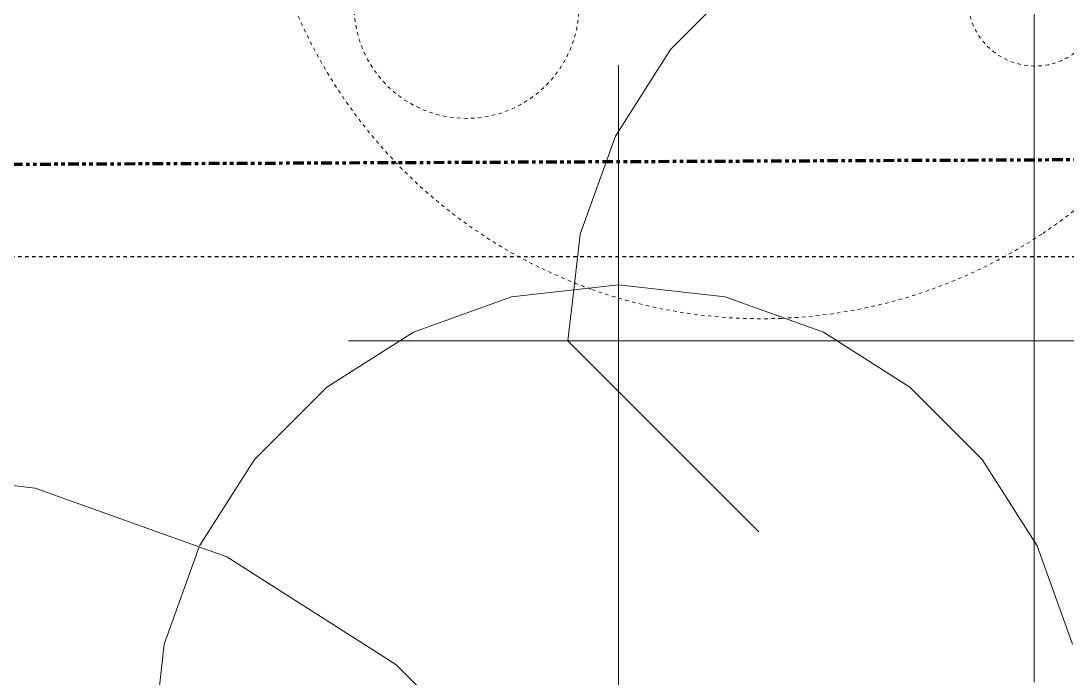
# Model space of a CAD drawing. Header units: inches. Extents: x 9391 to 11530, y 1186 to 2858.
# Drawn here: x 10209.99 to 10247.21, y 2683.73 to 2707.11 of the extents above; entities that cross this region are included whole.
import ezdxf

# ---------------------------------------------------------------- set-up
doc = ezdxf.new("R2010")
doc.units = ezdxf.units.IN
doc.header["$MEASUREMENT"] = 0
for name, pattern in [('Aligning Line 1_8_', [0.25, 0.125, -0.125]), ('Dash', [0.25, 0.125, -0.125]), ('Double Dash 3_8_', [1, 0.375, -0.125, 0.125, -0.125, 0.125, -0.125])]:
    doc.linetypes.add(name, pattern=pattern)
for name, color, linetype, lineweight in [('A-DETL-GENF-1', 254, 'Continuous', 9), ('A-DETL-GENF-2', 253, 'Continuous', 9), ('A-DETL-GENF-3', 9, 'Continuous', 9), ('A-DETL-GENF-HDLN', 1, 'Dash', 9), ('C-PROP-LINE', 91, 'Double Dash 3_8_', 211), ('G-ANNO-SYMB', 111, 'Aligning Line 1_8_', 30)]:
    doc.layers.add(name, color=color, linetype=linetype, lineweight=lineweight)

# ---------------------------------------------------------------- blocks, each defined once
blk = doc.blocks.new('holly 26751 - holly 26751-V127-FLOOR PLAN - ROOF')
at = {"layer": 'A-DETL-GENF-1'}
for p, q in [((0, 32.403), (7.425, 31.546)), ((7.425, 31.546), (14.243, 29.106)), ((14.243, 29.106), (20.259, 25.279)), ((20.259, 25.279), (25.279, 20.259))]:
    blk.add_line(p, q, dxfattribs=at)
blk = doc.blocks.new('lupin 26755 - lupin 26755-V136-FLOOR PLAN - ROOF')
at = {"layer": 'A-DETL-GENF-HDLN'}
for centre, radius in [((-5.363, 12.255), 3), ((-10.493, -6.874), 4), ((9.724, -6.624), 2.385)]:
    blk.add_circle(centre, radius, dxfattribs=at)
for centre, radius, start, end in [((0, 0), 18, 0, 248.3111), ((-12.131, 1.52), 12.226, 352.8605, 59.0245), ((-13.568, 9.876), 16.782, 282.0514, 323.9486), ((15.364, 10.234), 18.46, 213.6663, 228.6979), ((0, 0), 18, 346.5254, 0), ((15.364, 10.234), 18.46, 228.6979, 248.3337), ((0, 0), 18, 303.75, 346.5254), ((0, 0), 18, 272.1908, 303.7013), ((0, 0), 18, 248.3111, 250.404), ((0, 0), 18, 250.404, 272.1908)]:
    blk.add_arc(centre, radius, start, end, dxfattribs=at)
blk = doc.blocks.new('magnolia 26756 - magnolia 26756-V140-FLOOR PLAN - ROOF')
at = {"layer": 'A-DETL-GENF-1'}
for p, q in [((0, 24.236), (0, 24.398)), ((0, 24.398), (0, 24.171)), ((0, 23.863), (0, 24.236)), ((0, 24.171), (0, 23.955)), ((0, 23.199), (0, 24.132)), ((0, 24.132), (0, 23.983)), ((0, 23.983), (0, 22.031)), ((0, 23.955), (0, 22.932)), ((0, 22.678), (0, 23.863)), ((0, 23.416), (0, 23.437)), ((0, 23.437), (0, 23.199)), ((0, 23.332), (0, 23.416)), ((0, 22.985), (0, 23.332)), ((0, 22.932), (0, 23.018)), ((0, 23.018), (0, 22.948)), ((0, 22.575), (0, 22.985)), ((0, 22.948), (0, 22.798)), ((0, 22.798), (0, 21.187)), ((0, 20.532), (0, 22.678)), ((0, 21.704), (0, 22.575)), ((0, 22.455), (0, 22.539)), ((0, 22.539), (0, 22.532)), ((0, 22.532), (0, 22.369)), ((0, 21.997), (0, 22.455)), ((0, 22.369), (0, 20.735)), ((0, 22.031), (0, 21.865)), ((0, 21.891), (0, 21.997)), ((0, 21.865), (0, 21.891)), ((0, 21), (0, 21.704)), ((0, 21.597), (0, 21.599)), ((0, 21.599), (0, 21.298)), ((0, 21.546), (0, 21.597)), ((0, 21.428), (0, 21.546)), ((0, 20.399), (0, 21.428)), ((0, 21.227), (0, 21.332)), ((0, 21.332), (0, 20.658)), ((0, 21.298), (0, 21.227)), ((0, 21.187), (0, 20.695)), ((0, 19.999), (0, 21.065)), ((0, 21.065), (0, 20.91)), ((0, 20.979), (0, 21.001)), ((0, 21.001), (0, 20.865)), ((0, 20.799), (0, 21)), ((0, 20.84), (0, 20.979)), ((0, 20.91), (0, 20.697)), ((0, 17.433), (0, 20.865)), ((0, 19.965), (0, 20.84)), ((0, 20.71), (0, 20.799)), ((0, 20.735), (0, 19.999)), ((0, 20.5), (0, 20.71)), ((0, 20.697), (0, 20.431)), ((0, 20.695), (0, 20.279)), ((0, 20.658), (0, 20.466)), ((0, 20.442), (0, 20.532)), ((0, 20.202), (0, 20.5)), ((0, 20.466), (0, 20.239)), ((0, 20.376), (0, 20.442)), ((0, 20.431), (0, 18.932)), ((0, 20.076), (0, 20.399)), ((0, 20.131), (0, 20.376)), ((0, 20.279), (0, 19.97)), ((0, 20.239), (0, 19.965)), ((0, 19.844), (0, 20.202)), ((0, 19.968), (0, 20.131)), ((0, 19.377), (0, 20.076)), ((0, 19.97), (0, 19.697)), ((0, 19.732), (0, 19.968)), ((0, 19.46), (0, 19.844)), ((0, 19.561), (0, 19.732)), ((0, 19.697), (0, 19.564)), ((0, 19.564), (0, 19.414)), ((0, 19.472), (0, 19.561)), ((0, 18.932), (0, 19.472)), ((0, 19.079), (0, 19.46)), ((0, 19.414), (0, 19.12)), ((0, 18.566), (0, 19.377)), ((0, 19.12), (0, 19.006)), ((0, 18.732), (0, 19.079)), ((0, 19.006), (0, 18.932)), ((0, 18.932), (0, 18.746)), ((0, 18.746), (0, 18.581)), ((0, 17.949), (0, 18.732)), ((0, 18.581), (0, 18.056)), ((0, 17.599), (0, 18.566)), ((0, 18.056), (0, 17.821)), ((0, 17.318), (0, 17.949)), ((0, 17.821), (0, 17.532)), ((0, 17.567), (0, 17.599)), ((0, 17.599), (0, 17.567)), ((0, 17.568), (0, 17.599)), ((0, 17.548), (0, 17.568)), ((0, 16.947), (0, 17.567)), ((0, 17.567), (0, 17.546)), ((0, 17.537), (0, 17.548)), ((0, 17.546), (0, 17.536)), ((0, 17.536), (0, 17.537)), ((0, 17.532), (0, 17.502)), ((0, 17.502), (0, 17.449)), ((0, 17.449), (0, 17.376)), ((0, 17.433), (0, 16.799)), ((0, 17.376), (0, 17.283)), ((0, 16.775), (0, 17.318)), ((0, 17.283), (0, 17.171)), ((0, 17.027), (0, 17.199)), ((0, 17.199), (0, 13.732)), ((0, 17.171), (0, 16.899)), ((0, 16.595), (0, 17.027)), ((0, 16.868), (0, 16.947)), ((0, 16.899), (0, 16.868)), ((0, 16.799), (0, 16.662)), ((0, 16.255), (0, 16.775)), ((-3.801, 16.151), (0, 16.589)), ((0, 16.662), (0, 16.546)), ((0, 16.506), (0, 16.655)), ((0, 16.655), (0, 16.552)), ((0, 16.538), (0, 16.595)), ((0, 16.589), (3.801, 16.151)), ((0, 16.552), (0, 16.538)), ((0, 16.546), (0, 16.462)), ((0, 16.431), (0, 16.506)), ((0, 16.462), (0, 16.42)), ((0, 16.42), (0, 16.431)), ((-7.292, 14.902), (-3.801, 16.151)), ((0, 15.695), (0, 16.255)), ((3.801, 16.151), (7.292, 14.902)), ((0, 15.81), (0, 15.932)), ((0, 15.932), (0, 14.932)), ((0, 15.567), (0, 15.81)), ((0, 15.031), (0, 15.695)), ((0, 15.518), (0, 15.599)), ((0, 15.599), (0, 14.948)), ((0, 15.239), (0, 15.567)), ((0, 14.568), (0, 15.518)), ((-10.372, 12.942), (-7.292, 14.902)), ((0, 13.796), (0, 15.239)), ((0, 14.199), (0, 15.031)), ((0, 14.948), (0, 14.474)), ((0, 14.932), (0, 13.199)), ((7.292, 14.902), (10.372, 12.942)), ((0, 14.744), (0, 14.82)), ((0, 14.82), (0, 14.806)), ((0, 14.806), (0, 14.725)), ((0, 14.121), (0, 14.744)), ((0, 14.725), (0, 14.199)), ((0, 14.202), (0, 14.568)), ((0, 14.474), (0, 13.115)), ((0, 13.199), (0, 14.266)), ((0, 14.266), (0, 13.824)), ((0, 13.905), (0, 14.202)), ((0, 11.923), (0, 14.121)), ((0, 13.732), (0, 13.905)), ((0, 13.824), (0, 13.671)), ((0, 13.466), (0, 13.796)), ((0, 13.671), (0, 13.545)), ((0, 13.545), (0, 13.199)), ((0, 13.054), (0, 13.466)), ((0, 13.199), (0, 12.304)), ((0, 13.115), (0, 12.599)), ((0, 12.942), (0, 13.054)), ((-12.942, 10.372), (-10.372, 12.942)), ((0, 12.864), (0, 12.942)), ((0, 12.599), (0, 12.864)), ((10.372, 12.942), (12.942, 10.372)), ((0, 12.304), (0, 12.095)), ((0, 12.095), (0, 11.97)), ((0, 11.953), (0, 12.066)), ((0, 12.066), (0, 11.691)), ((0, 11.97), (0, 11.953)), ((0, 11.4), (0, 11.923)), ((0, 11.691), (0, 11.351)), ((0, 10.869), (0, 11.4)), ((0, 11.351), (0, 10.417)), ((0, -2.23), (0, 10.933)), ((0, 10.933), (0, 10.847)), ((0, 10.814), (0, 10.869)), ((0, 10.847), (0, 10.791)), ((0, 10.776), (0, 10.814)), ((0, 10.791), (0, 10.762)), ((0, 10.758), (0, 10.776)), ((0, 10.762), (0, 10.758)), ((-14.902, 7.292), (-12.942, 10.372)), ((0, 10.417), (0, 10.09)), ((0, 10.09), (0, 9.733)), ((12.942, 10.372), (14.902, 7.292)), ((0, 9.733), (0, 9.283)), ((0, 9.283), (0, 9.122)), ((0, 9.122), (0, 8.999)), ((0, 8.999), (0, 8.907)), ((0, 8.907), (0, 8.799)), ((0, 8.799), (0, 8.585)), ((0, 8.585), (0, 8.333)), ((0, 8.333), (0, 8.057)), ((0, 8.057), (0, 7.775)), ((0, 7.775), (0, 7.5)), ((0, 7.5), (0, 7.247)), ((0, 7.247), (0, 7.033)), ((14.902, 7.292), (16.151, 3.801)), ((0, 7.033), (0, 6.281)), ((0, 6.281), (0, 5.713)), ((0, 5.713), (0, 5.443)), ((0, 5.2), (0, 5.479)), ((0, 5.479), (0, 5.462)), ((0, 5.462), (0, 5.384)), ((0, 5.443), (0, 5.2)), ((0, 5.384), (0, 5.033)), ((0, 5.033), (0, 4.537)), ((0, 4.537), (0, 4.077)), ((0, 4.077), (0, 3.662)), ((0, 3.662), (0, 3.304)), ((0, 3.304), (0, 3.012)), ((0, 3.012), (0, 2.796)), ((0, 2.796), (0, 2.666)), ((0, 2.666), (0, 1.882))]:
    blk.add_line(p, q, dxfattribs=at)
at = {"layer": 'A-DETL-GENF-3'}
for p, q in [((-16.151, 3.801), (-14.913, 7.26)), ((-16.589, 0), (-16.151, 3.801))]:
    blk.add_line(p, q, dxfattribs=at)
blk = doc.blocks.new('magnolia 26756 - magnolia 26756-V142-FLOOR PLAN - ROOF')
at = {"layer": 'A-DETL-GENF-1'}
for p, q in [((-12.942, 10.372), (-10.372, 12.942)), ((0, 11.691), (0, 11.351)), ((0, 10.869), (0, 11.4)), ((0, 11.351), (0, 10.417)), ((0, -6.138), (0, 10.933)), ((0, 10.933), (0, 10.847)), ((0, 10.814), (0, 10.869)), ((0, 10.847), (0, 10.791)), ((0, 10.776), (0, 10.814)), ((0, 10.791), (0, 10.762)), ((0, 10.758), (0, 10.776)), ((0, 10.762), (0, 10.758)), ((-14.902, 7.292), (-12.942, 10.372)), ((0, 10.417), (0, 10.09)), ((0, 10.09), (0, 9.733)), ((0, 9.733), (0, 9.283)), ((0, 9.283), (0, 9.122)), ((0, 9.122), (0, 8.999)), ((0, 8.999), (0, 8.907)), ((0, 8.907), (0, 8.799)), ((0, 8.799), (0, 8.585)), ((0, 8.585), (0, 8.333)), ((0, 8.333), (0, 8.057)), ((0, 8.057), (0, 7.775)), ((0, 7.775), (0, 7.5)), ((0, 7.5), (0, 7.247)), ((-16.151, 3.801), (-14.902, 7.292)), ((0, 7.247), (0, 7.033)), ((0, 7.033), (0, 6.281)), ((0, 6.281), (0, 5.713)), ((0, 5.713), (0, 5.443)), ((0, 5.2), (0, 5.479)), ((0, 5.479), (0, 5.462)), ((0, 5.462), (0, 5.384)), ((0, 5.443), (0, 5.2)), ((0, 5.384), (0, 5.033)), ((0, 5.033), (0, 4.537)), ((0, 4.537), (0, 4.077)), ((-16.379, 1.82), (-16.151, 3.801)), ((0, 4.077), (0, 3.662)), ((0, 3.662), (0, 3.304)), ((0, 3.304), (0, 3.012)), ((0, 3.012), (0, 2.796)), ((0, 2.796), (0, 2.666)), ((0, 2.666), (0, 1.882)), ((0, 2.466), (0, 2.584)), ((0, 2.584), (0, 2.516)), ((0, 2.516), (0, 2.362)), ((0, 2.41), (0, 2.466)), ((0, 2.287), (0, 2.41)), ((0, 2.362), (0, 2.1)), ((0, 2.09), (0, 2.287)), ((0, 2.1), (0, 1.726)), ((0, 0.432), (0, 2.09)), ((0, 1.882), (0, 1.251)), ((0, 1.726), (0, 1.471)), ((0, 1.471), (0, 1.304)), ((0, 1.304), (0, 1.196)), ((0, 1.035), (0, 1.267)), ((0, 1.267), (0, 0.495)), ((0, 1.251), (0, 1.067)), ((0, 1.196), (0, 0.933)), ((0, 1.067), (0, 1.086)), ((0, 1.086), (0, 1.044)), ((0, 1.044), (0, 0.979)), ((0, 0.936), (0, 1.035)), ((0, 0.979), (0, 0.93)), ((0, 0.93), (0, 0.936)), ((0, 0.933), (0, 0.102)), ((0, 0.495), (0, 0.424)), ((0, 0.406), (0, 0.432)), ((0, 0.424), (0, 0.406)), ((-17.433, 0), (-20.865, 0)), ((-17.433, 0), (-16.799, 0)), ((-16.595, 0), (-17.027, 0)), ((-16.799, 0), (-16.662, 0)), ((-16.662, 0), (-16.546, 0)), ((-16.506, 0), (-16.655, 0)), ((-16.655, 0), (-16.552, 0)), ((-16.538, 0), (-16.595, 0)), ((-16.552, 0), (-16.538, 0)), ((-16.546, 0), (-16.462, 0)), ((-16.431, 0), (-16.506, 0)), ((-16.462, 0), (-16.42, 0)), ((-16.42, 0), (-16.431, 0)), ((-15.81, 0), (-15.932, 0)), ((-15.932, 0), (-14.932, 0)), ((-15.567, 0), (-15.81, 0)), ((-15.239, 0), (-15.567, 0)), ((-13.796, 0), (-15.239, 0)), ((-14.932, 0), (-13.199, 0)), ((-13.199, 0), (-14.266, 0)), ((-14.266, 0), (-13.824, 0)), ((-13.824, 0), (-13.671, 0)), ((-13.466, 0), (-13.796, 0)), ((-13.671, 0), (-13.545, 0)), ((-13.545, 0), (-13.199, 0)), ((-13.199, 0), (-12.304, 0)), ((-12.304, 0), (-12.095, 0)), ((-12.095, 0), (-11.97, 0)), ((-11.97, 0), (-11.953, 0)), ((-5.2, 0), (-5.479, 0)), ((-5.479, 0), (-5.462, 0)), ((-5.462, 0), (-5.384, 0)), ((-5.384, 0), (-5.033, 0)), ((-5.033, 0), (-4.537, 0)), ((-4.537, 0), (-4.077, 0)), ((-4.077, 0), (-3.662, 0)), ((-3.662, 0), (-3.304, 0)), ((-3.304, 0), (-3.012, 0)), ((-2.466, 0), (-2.584, 0)), ((-2.584, 0), (-2.516, 0)), ((-2.516, 0), (-2.362, 0)), ((-2.362, 0), (-2.1, 0)), ((-2.1, 0), (-1.726, 0)), ((-1.726, 0), (-1.471, 0)), ((-1.471, 0), (-1.304, 0)), ((-1.304, 0), (-1.196, 0)), ((-1.196, 0), (-0.933, 0)), ((-0.933, 0), (-0.103, 0)), ((-0.103, 0), (2.133, 0)), ((0, 0.102), (0, -2.133)), ((-24.236, 0), (-24.398, 0)), ((-24.398, 0), (-24.171, 0)), ((-23.863, 0), (-24.236, 0)), ((-24.171, 0), (-23.955, 0)), ((-23.199, 0), (-24.132, 0)), ((-24.132, 0), (-23.983, 0)), ((-23.983, 0), (-22.031, 0)), ((-23.955, 0), (-22.932, 0)), ((-22.678, 0), (-23.863, 0)), ((-23.416, 0), (-23.437, 0)), ((-23.437, 0), (-23.199, 0)), ((-23.332, 0), (-23.416, 0)), ((-22.985, 0), (-23.332, 0)), ((-22.932, 0), (-23.018, 0)), ((-23.018, 0), (-22.948, 0)), ((-22.575, 0), (-22.985, 0)), ((-22.948, 0), (-22.798, 0)), ((-22.798, 0), (-21.187, 0)), ((-20.532, 0), (-22.678, 0)), ((-21.704, 0), (-22.575, 0)), ((-22.455, 0), (-22.539, 0)), ((-22.539, 0), (-22.532, 0)), ((-22.532, 0), (-22.369, 0)), ((-21.997, 0), (-22.455, 0)), ((-22.369, 0), (-20.735, 0)), ((-22.031, 0), (-21.865, 0)), ((-21.891, 0), (-21.997, 0)), ((-21.865, 0), (-21.891, 0)), ((-21, 0), (-21.704, 0)), ((-21.597, 0), (-21.599, 0)), ((-21.599, 0), (-21.298, 0)), ((-21.546, 0), (-21.597, 0)), ((-21.428, 0), (-21.546, 0)), ((-20.399, 0), (-21.428, 0)), ((-21.227, 0), (-21.332, 0)), ((-21.332, 0), (-20.658, 0)), ((-21.298, 0), (-21.227, 0)), ((-21.187, 0), (-20.695, 0)), ((-19.999, 0), (-21.065, 0)), ((-21.065, 0), (-20.91, 0)), ((-20.979, 0), (-21.001, 0)), ((-21.001, 0), (-20.865, 0)), ((-20.799, 0), (-21, 0)), ((-20.84, 0), (-20.979, 0)), ((-20.91, 0), (-20.697, 0)), ((-19.965, 0), (-20.84, 0)), ((-20.71, 0), (-20.799, 0)), ((-20.735, 0), (-19.999, 0)), ((-20.5, 0), (-20.71, 0)), ((-20.697, 0), (-20.431, 0)), ((-20.695, 0), (-20.279, 0)), ((-20.658, 0), (-20.466, 0)), ((-20.442, 0), (-20.532, 0)), ((-20.202, 0), (-20.5, 0)), ((-20.466, 0), (-20.239, 0)), ((-20.376, 0), (-20.442, 0)), ((-20.431, 0), (-18.932, 0)), ((-20.076, 0), (-20.399, 0)), ((-20.131, 0), (-20.376, 0)), ((-20.279, 0), (-19.97, 0)), ((-20.239, 0), (-19.965, 0)), ((-19.844, 0), (-20.202, 0)), ((-19.968, 0), (-20.131, 0)), ((-19.377, 0), (-20.076, 0)), ((-19.97, 0), (-19.697, 0)), ((-19.732, 0), (-19.968, 0)), ((-19.46, 0), (-19.844, 0)), ((-19.561, 0), (-19.732, 0)), ((-19.697, 0), (-19.564, 0)), ((-19.564, 0), (-19.414, 0)), ((-19.472, 0), (-19.561, 0)), ((-18.932, 0), (-19.472, 0)), ((-19.079, 0), (-19.46, 0)), ((-19.414, 0), (-19.12, 0)), ((-18.566, 0), (-19.377, 0)), ((-19.12, 0), (-19.006, 0)), ((-18.732, 0), (-19.079, 0)), ((-19.006, 0), (-18.932, 0)), ((-18.932, 0), (-18.746, 0)), ((-18.746, 0), (-18.581, 0)), ((-17.949, 0), (-18.732, 0)), ((-18.581, 0), (-18.056, 0)), ((-17.599, 0), (-18.566, 0)), ((-18.056, 0), (-17.821, 0)), ((-17.318, 0), (-17.949, 0)), ((-17.821, 0), (-17.532, 0)), ((-17.567, 0), (-17.599, 0)), ((-17.599, 0), (-17.567, 0)), ((-17.568, 0), (-17.599, 0)), ((-17.548, 0), (-17.568, 0)), ((-16.947, 0), (-17.567, 0)), ((-17.567, 0), (-17.546, 0)), ((-17.537, 0), (-17.548, 0)), ((-17.546, 0), (-17.536, 0)), ((-17.536, 0), (-17.537, 0)), ((-17.532, 0), (-17.502, 0)), ((-17.502, 0), (-17.449, 0)), ((-17.449, 0), (-17.376, 0)), ((-17.376, 0), (-17.283, 0)), ((-16.775, 0), (-17.318, 0)), ((-17.283, 0), (-17.171, 0)), ((-17.027, 0), (-17.199, 0)), ((-17.199, 0), (-13.732, 0)), ((-17.171, 0), (-16.899, 0)), ((-16.868, 0), (-16.947, 0)), ((-16.899, 0), (-16.868, 0)), ((-16.255, 0), (-16.775, 0)), ((-15.695, 0), (-16.255, 0)), ((-15.031, 0), (-15.695, 0)), ((-15.518, 0), (-15.599, 0)), ((-15.599, 0), (-14.948, 0)), ((-14.568, 0), (-15.518, 0)), ((-14.199, 0), (-15.031, 0)), ((-14.948, 0), (-14.474, 0)), ((-14.744, 0), (-14.82, 0)), ((-14.82, 0), (-14.806, 0)), ((-14.806, 0), (-14.725, 0)), ((-14.725, 0), (-14.199, 0)), ((-14.202, 0), (-14.568, 0)), ((-14.474, 0), (-13.115, 0)), ((-13.905, 0), (-14.202, 0)), ((-13.732, 0), (-13.905, 0)), ((-13.054, 0), (-13.466, 0)), ((-13.115, 0), (-12.599, 0)), ((-12.942, 0), (-13.054, 0)), ((-12.864, 0), (-12.942, 0)), ((-12.599, 0), (-12.864, 0)), ((-11.953, 0), (-12.066, 0)), ((-12.066, 0), (-11.691, 0)), ((-11.691, 0), (-11.351, 0)), ((-11.351, 0), (-10.417, 0)), ((-10.417, 0), (-10.09, 0)), ((-10.09, 0), (-9.733, 0)), ((-9.733, 0), (-9.283, 0)), ((-9.283, 0), (-9.122, 0)), ((-9.122, 0), (-8.999, 0)), ((-8.999, 0), (-8.907, 0)), ((-8.907, 0), (-8.799, 0)), ((-8.799, 0), (-8.585, 0)), ((-8.585, 0), (-8.333, 0)), ((-8.333, 0), (-8.057, 0)), ((-8.057, 0), (-7.775, 0)), ((-7.775, 0), (-7.5, 0)), ((-7.5, 0), (-7.247, 0)), ((-7.247, 0), (-7.033, 0)), ((-7.033, 0), (-6.281, 0)), ((6.833, 0), (-7.007, 0)), ((-6.281, 0), (-5.713, 0)), ((-5.713, 0), (-5.443, 0)), ((-5.443, 0), (-5.2, 0)), ((-3.012, 0), (-2.796, 0)), ((-2.796, 0), (-2.666, 0)), ((-2.666, 0), (-1.882, 0)), ((-2.41, 0), (-2.466, 0)), ((-2.287, 0), (-2.41, 0)), ((-2.09, 0), (-2.287, 0)), ((-0.432, 0), (-2.09, 0)), ((-1.882, 0), (-1.251, 0)), ((-1.035, 0), (-1.267, 0)), ((-1.267, 0), (-0.495, 0)), ((-1.251, 0), (-1.067, 0)), ((-1.067, 0), (-1.086, 0)), ((-1.086, 0), (-1.044, 0)), ((-1.044, 0), (-0.979, 0)), ((-0.936, 0), (-1.035, 0)), ((-0.979, 0), (-0.93, 0)), ((-0.93, 0), (-0.936, 0)), ((-0.495, 0), (-0.424, 0)), ((-0.406, 0), (-0.432, 0)), ((-0.424, 0), (-0.406, 0)), ((0, -1.825), (0, -1.78)), ((0, -1.78), (0, -1.788)), ((0, -1.788), (0, -1.867)), ((0, -2.076), (0, -1.825)), ((0, -1.867), (0, -4.463)), ((0, -2.133), (0, -2.076)), ((0, -4.463), (0, -6.666)), ((0, -4.842), (0, -4.632)), ((0, -4.632), (0, -4.644)), ((0, -4.644), (0, -5.23)), ((0, -6.666), (0, -4.842)), ((0, -5.23), (0, -6.019)), ((0, -6.019), (0, -7.6)), ((0, -7.404), (0, -7.2)), ((0, -7.2), (0, -7.842)), ((0, -7.87), (0, -7.404)), ((0, -7.6), (0, -7.794)), ((0, -7.794), (0, -7.947)), ((0, -7.842), (0, -8.497)), ((0, -8.24), (0, -7.87)), ((0, -7.947), (0, -8.199)), ((0, -8.199), (0, -8.362)), ((0, -8.723), (0, -8.24)), ((0, -8.45), (0, -8.266)), ((0, -8.266), (0, -9.94)), ((0, -8.362), (0, -8.45)), ((0, -8.497), (0, -9.149)), ((0, -9.333), (0, -8.723)), ((0, -9.149), (0, -10.391)), ((0, -9.477), (0, -9.333)), ((0, -9.679), (0, -9.477)), ((0, -10.48), (0, -9.679)), ((0, -9.94), (0, -10.249)), ((0, -10.249), (0, -10.457)), ((0, -10.391), (0, -11.459)), ((0, -10.457), (0, -10.533)), ((0, -10.533), (0, -10.48)), ((0, -11.459), (0, -11.598)), ((0, -11.598), (0, -11.881)), ((0, -11.881), (0, -12.138))]:
    blk.add_line(p, q, dxfattribs=at)
at = {"layer": 'A-DETL-GENF-3'}
for p, q in [((-16.589, 0), (-16.379, 1.82)), ((-16.589, 0), (-9.802, -6.787)), ((-14.121, 0), (-14.744, 0)), ((-11.923, 0), (-14.121, 0)), ((-11.4, 0), (-11.923, 0)), ((-10.869, 0), (-11.4, 0)), ((-7.007, 0), (-10.933, 0)), ((-10.933, 0), (-10.847, 0)), ((-10.814, 0), (-10.869, 0)), ((-10.847, 0), (-10.791, 0)), ((-10.776, 0), (-10.814, 0)), ((-10.791, 0), (-10.762, 0)), ((-10.758, 0), (-10.776, 0)), ((-10.762, 0), (-10.758, 0)), ((0, -8.443), (0, -8.196)), ((0, -8.871), (0, -8.443)), ((0, -9.245), (0, -8.871)), ((0, -9.533), (0, -9.245)), ((0, -11.987), (0, -9.533))]:
    blk.add_line(p, q, dxfattribs=at)
blk = doc.blocks.new('Family - ___-1646200-FLOOR PLAN - ROOF')
at = {"layer": 'C-PROP-LINE'}
blk.add_line((-2698.446, 9390.686), (-2707.099, 11376.054), dxfattribs=at)

msp = doc.modelspace()

# ---------------------------------------------------------------- linework, layer by layer
at = {"layer": 'G-ANNO-SYMB'}
msp.add_line((11376.017, 2698.719), (9654.878, 2698.719), dxfattribs=at)

# ---------------------------------------------------------------- block references
at = {"layer": 'A-DETL-GENF-1'}
for name, p in [('magnolia 26756 - magnolia 26756-V142-FLOOR PLAN - ROOF', (10246.04, 2695.725)), ('magnolia 26756 - magnolia 26756-V140-FLOOR PLAN - ROOF', (10231.245, 2681.139)), ('holly 26751 - holly 26751-V127-FLOOR PLAN - ROOF', (10203.072, 2658.941))]:
    msp.add_blockref(name, p, dxfattribs=at)
at = {"layer": 'A-DETL-GENF-2'}
msp.add_blockref('lupin 26755 - lupin 26755-V136-FLOOR PLAN - ROOF', (10236.337, 2714.516), dxfattribs=at)
at = {"layer": 'C-PROP-LINE', "rotation": 270.0000000000005}
msp.add_blockref('Family - ___-1646200-FLOOR PLAN - ROOF', (0, 0), dxfattribs=at)

doc.saveas('drawing.dxf')
